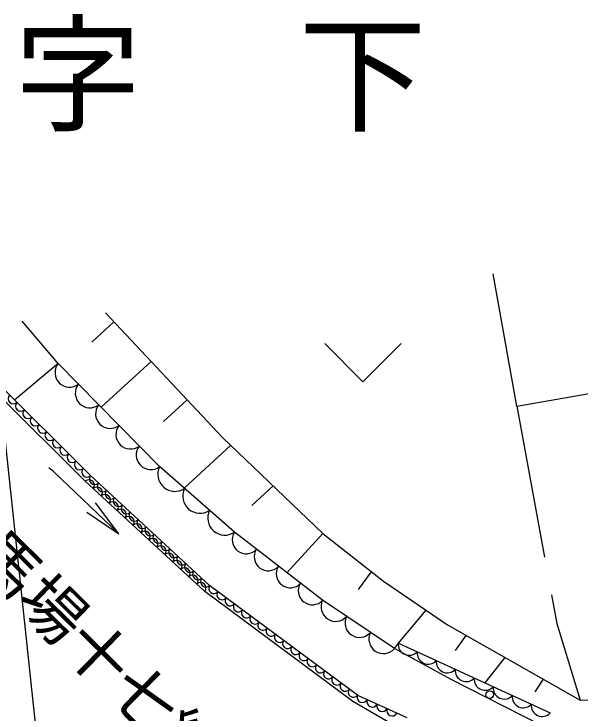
# Model space of a CAD drawing. Units: millimetres, scale not verified. Extents: x 40000 to 680000, y 20000 to 380000.
# Drawn here: x 425254 to 447422, y 285680 to 313044 of the extents above; entities that cross this region are included whole.
import ezdxf
from ezdxf.enums import TextEntityAlignment as Align

# ---------------------------------------------------------------- set-up
doc = ezdxf.new("R2010")
doc.units = ezdxf.units.MM
doc.header["$LTSCALE"] = 1000
doc.linetypes.add('DASHED', pattern=[7.5, 6, -1.5])
doc.layers.add('M-BGD', color=7, linetype='Continuous', lineweight=25)
doc.layers.add('M-BGD-EXST', color=7, linetype='Continuous', lineweight=25)
doc.layers.add('M-BMK-HTXT', color=7, linetype='Continuous')
doc.styles.add('ＭＳ ゴシック', font='')
doc.styles.get('ＭＳ ゴシック').set_extended_font_data('MS Gothic')

# ---------------------------------------------------------------- blocks, each defined once
blk = doc.blocks.new('open_arrow')
at = {"color": 0, "linetype": 'Continuous', "lineweight": -2}
blk.add_lwpolyline([(7.5, 1.25), (0, 0), (7.5, -1.25)], dxfattribs=at)

msp = doc.modelspace()

# ---------------------------------------------------------------- linework, layer by layer
at = {"layer": 'M-BGD'}
for p, q in [((444945, 297688), (444020, 302871)), ((428841, 301344), (433423, 296461)), ((426984, 299358), (425572, 301015)), ((428299, 300204), (429166, 300998)), ((428047, 294756), (422104, 300666)), ((428255, 294973), (422490, 300705)), ((428665, 297653), (430622, 299445)), ((430959, 295326), (426984, 299358)), ((444945, 297688), (452071, 298960)), ((431114, 297090), (432038, 297936)), ((433423, 296461), (437345, 292713)), ((431915, 294488), (433739, 296158)), ((433887, 292759), (430959, 295326)), ((432727, 290442), (428047, 294756)), ((432918, 290673), (428255, 294973)), ((434570, 293805), (435403, 294568)), ((437341, 290093), (433887, 292759)), ((437345, 292713), (435942, 291173)), ((437345, 292713), (439723, 290846)), ((438751, 290520), (439257, 291212)), ((438705, 286377), (432918, 290673)), ((439723, 290846), (442231, 289135)), ((438526, 286136), (432727, 290442)), ((440152, 288206), (437341, 290093)), ((440307, 288421), (441395, 289705)), ((442231, 289135), (447422, 286187)), ((442548, 288131), (442965, 288718)), ((440152, 288206), (440307, 288421)), ((440307, 288421), (446257, 285683)), ((442373, 286988), (440152, 288206)), ((444478, 287859), (443688, 286865)), ((445911, 285193), (442373, 286988)), ((445662, 286509), (445986, 287003)), ((438705, 286377), (440638, 285503)), ((447422, 286187), (452540, 286256)), ((440328, 285082), (438526, 286136))]:
    msp.add_line(p, q, dxfattribs=at)
at = {"layer": 'M-BGD', "linetype": 'DASHED'}
for p, q in [((426984, 299358), (425281, 297930)), ((444945, 297688), (446515, 289189)), ((446515, 289189), (447422, 286187))]:
    msp.add_line(p, q, dxfattribs=at)
at = {"layer": 'M-BGD'}
msp.add_lwpolyline([(429365, 292696), (426816, 295118), (426626, 295278)], dxfattribs=at)
msp.add_circle((443889, 286403), 150, dxfattribs=at)
for centre, radius, start, end in [((427431, 299004), 570, 141.7042, 307.4991), ((428226, 298198), 570, 141.7042, 307.4991), ((425230, 297984), 203, 136.0806, 314.2446), ((425519, 297698), 203, 136.0806, 314.2446), ((429021, 297392), 570, 141.7042, 307.4991), ((425807, 297411), 203, 136.0806, 314.2446), ((426095, 297124), 203, 136.0806, 314.2446), ((426383, 296838), 203, 136.0806, 314.2446), ((429817, 296585), 570, 141.7042, 307.4991), ((426672, 296551), 203, 136.0806, 314.2446), ((426960, 296265), 203, 136.0806, 314.2446), ((427248, 295978), 203, 136.0806, 314.2446), ((430612, 295779), 570, 141.7042, 307.4991), ((427536, 295692), 203, 136.0806, 314.2446), ((427824, 295405), 203, 136.0806, 314.2446), ((428113, 295118), 203, 136.0806, 314.2446), ((431560, 295027), 671, 153.5298, 303.9726), ((428195, 294603), 212, 320.7052, 133.945), ((428418, 294838), 212, 140.5108, 314.1395), ((428506, 294315), 212, 320.7052, 133.945), ((428729, 294551), 212, 140.5108, 314.1395), ((432536, 294171), 671, 153.5298, 303.9726), ((428818, 294028), 212, 320.7052, 133.945), ((429040, 294265), 212, 140.5108, 314.1395), ((429130, 293740), 212, 320.7052, 133.945), ((429351, 293978), 212, 140.5108, 314.1395), ((429442, 293452), 212, 320.7052, 133.945), ((429662, 293691), 212, 140.5108, 314.1395), ((433512, 293316), 671, 153.5298, 303.9726), ((429754, 293165), 212, 320.7052, 133.945), ((429973, 293405), 212, 140.5108, 314.1395), ((430066, 292877), 212, 320.7052, 133.945), ((430283, 293118), 212, 140.5108, 314.1395), ((430378, 292590), 212, 320.7052, 133.945), ((430594, 292832), 212, 140.5108, 314.1395), ((430905, 292545), 212, 140.5108, 314.1395), ((434348, 292463), 548, 147.3181, 317.3654), ((430690, 292302), 212, 320.7052, 133.945), ((431216, 292258), 212, 140.5108, 314.1395), ((431002, 292014), 212, 320.7052, 133.945), ((431527, 291972), 212, 140.5108, 314.1395), ((435211, 291797), 548, 147.3181, 317.3654), ((431314, 291727), 212, 320.7052, 133.945), ((431838, 291685), 212, 140.5108, 314.1395), ((431626, 291439), 212, 320.7052, 133.945), ((432149, 291398), 212, 140.5108, 314.1395), ((431938, 291152), 212, 320.7052, 133.945), ((432460, 291112), 212, 140.5108, 314.1395), ((436075, 291130), 548, 147.3181, 317.3654), ((432250, 290864), 212, 320.7052, 133.945), ((432771, 290825), 212, 140.5108, 314.1395), ((432562, 290576), 212, 320.7052, 133.945), ((433079, 290554), 200, 143.4664, 323.3495), ((436938, 290464), 548, 147.3181, 317.3654), ((433401, 290315), 200, 143.4664, 323.3495), ((433722, 290076), 200, 143.4664, 323.3495), ((437848, 289835), 568, 153.0472, 319.2194), ((434043, 289838), 200, 143.4664, 323.3495), ((434365, 289599), 200, 143.4664, 323.3495), ((434686, 289360), 200, 143.4664, 323.3495), ((435008, 289122), 200, 143.4664, 323.3495), ((438785, 289207), 568, 153.0472, 319.2194), ((435329, 288883), 200, 143.4664, 323.3495), ((435651, 288644), 200, 143.4664, 323.3495), ((439722, 288578), 568, 153.0472, 319.2194), ((435972, 288406), 200, 143.4664, 323.3495), ((440733, 288368), 429, 172.8232, 317.7631), ((436294, 288167), 200, 143.4664, 323.3495), ((436615, 287928), 200, 143.4664, 323.3495), ((441476, 288025), 429, 172.8232, 317.7631), ((436937, 287690), 200, 143.4664, 323.3495), ((442220, 287683), 429, 172.8232, 317.7631), ((437258, 287451), 200, 143.4664, 323.3495), ((437580, 287212), 200, 143.4664, 323.3495), ((442964, 287341), 429, 172.8232, 317.7631), ((437901, 286974), 200, 143.4664, 323.3495), ((443708, 286999), 429, 172.8232, 317.7631), ((438223, 286735), 200, 143.4664, 323.3495), ((438544, 286496), 200, 143.4664, 323.3495), ((444452, 286656), 429, 172.8232, 317.7631), ((438903, 286301), 212, 159.0736, 332.3122), ((445195, 286314), 429, 172.8232, 317.7631), ((439290, 286126), 212, 159.0736, 332.3122), ((439677, 285951), 212, 159.0736, 332.3122), ((445939, 285972), 429, 172.8232, 317.7631), ((440064, 285777), 212, 159.0736, 332.3122)]:
    msp.add_arc(centre, radius, start, end, dxfattribs=at)
at = {"layer": 'M-BGD-EXST'}
for p, q in [((426672, 279935), (424000, 304881)), ((437422, 300144), (438922, 298644)), ((438922, 298644), (440422, 300144))]:
    msp.add_line(p, q, dxfattribs=at)

# ---------------------------------------------------------------- block references
at = {"layer": 'M-BGD', "xscale": 200, "yscale": 200, "rotation": 136.5}
msp.add_blockref('open_arrow', (429365, 292696), dxfattribs=at)

# ---------------------------------------------------------------- texts
at = {"layer": 'M-BMK-HTXT', "style": 'ＭＳ ゴシック'}
msp.add_text('市道宮ノ馬場十七線', height=1833, rotation=315.466, dxfattribs=at).set_placement((423968, 290464), align=Align.BOTTOM_CENTER)
at = {"layer": 'M-BMK-HTXT', "insert": (425255, 308439), "char_height": 3666, "attachment_point": 7, "style": 'ＭＳ ゴシック'}
msp.add_mtext('\\T2.23;字下西寺', dxfattribs=at)

doc.saveas('drawing.dxf')
